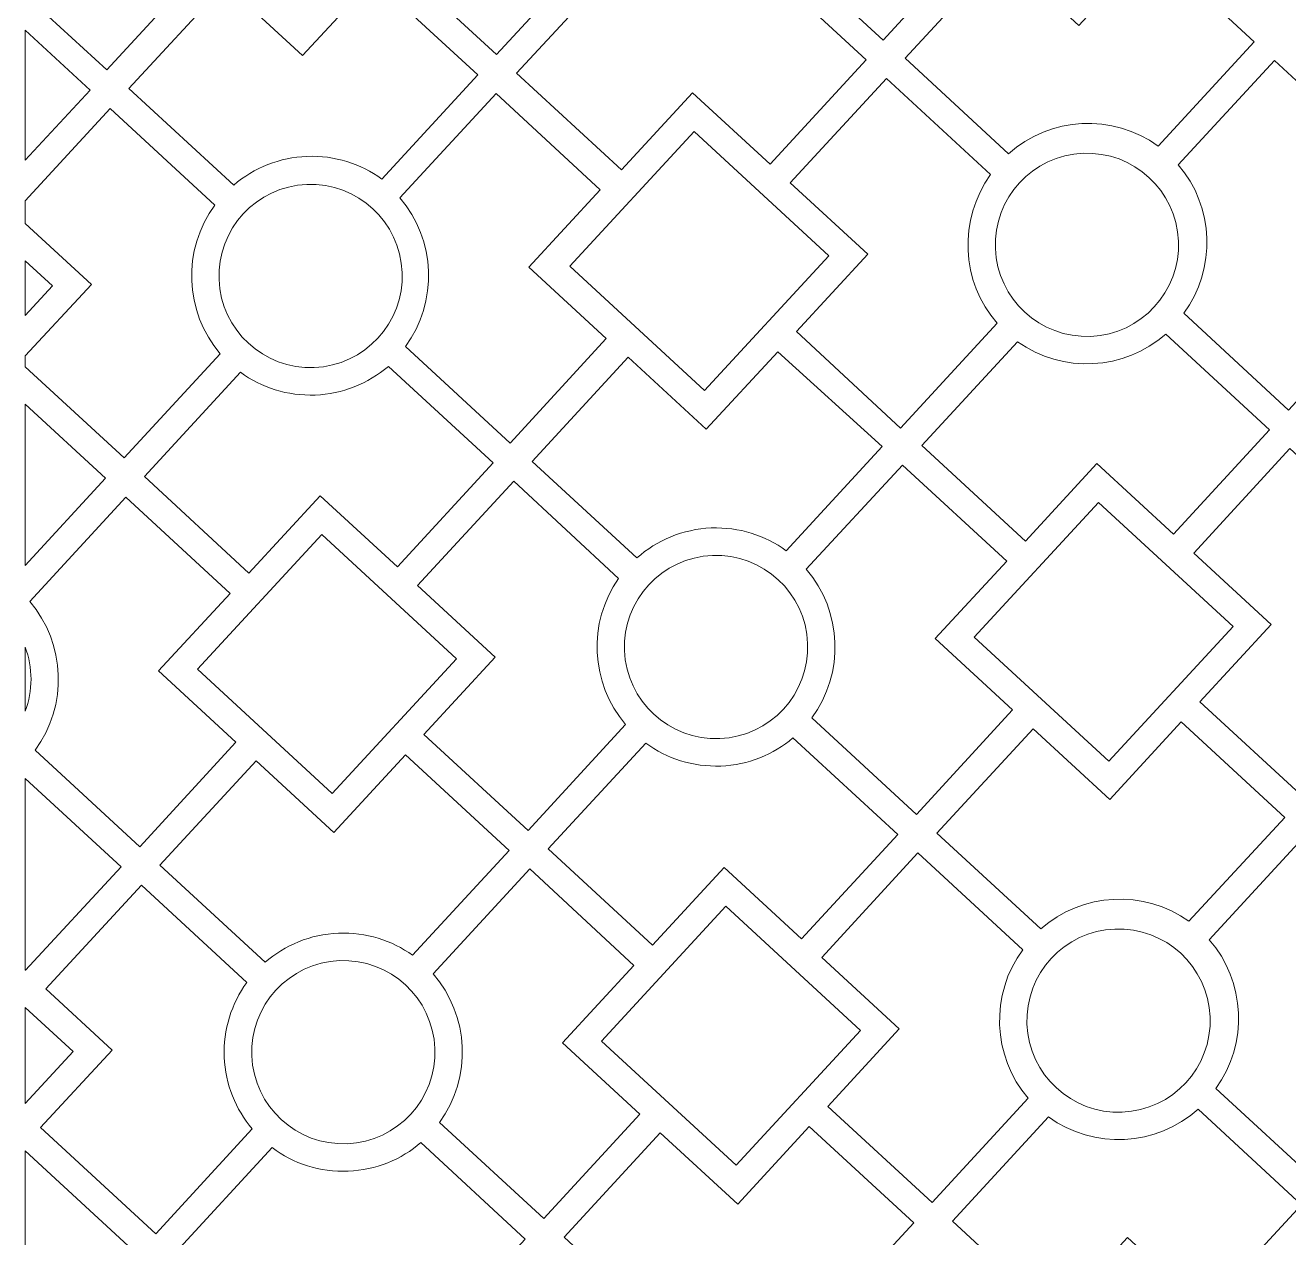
# Model space of a CAD drawing. Header units: centimetres. Extents: x -125 to 125, y -110 to 110.
# Drawn here: x 4.5 to 73.5, y -35 to 31.2 of the extents above; entities that cross this region are included whole.
import ezdxf

# ---------------------------------------------------------------- set-up
doc = ezdxf.new("R2010")
doc.units = ezdxf.units.CM
doc.header["$MEASUREMENT"] = 0
doc.layers.add('layer 1', color=7, linetype='Continuous')

msp = doc.modelspace()

# ---------------------------------------------------------------- linework, layer by layer
at = {"layer": 'layer 1', "color": 242, "lineweight": 9}
for points, knots in [([(56.58206, 36.10143), (56.58206, 36.10143), (51.34266, 30.39081), (51.34266, 30.39081), (51.34266, 30.39081), (51.34266, 30.39081), (45.62219, 35.66607), (45.62219, 35.66607), (45.62219, 35.66607), (47.42044, 38.08896), (47.2958, 41.49263), (45.3259, 43.77747), (45.3259, 43.77747), (45.3259, 43.77747), (50.57033, 49.46441), (50.57033, 49.46441), (50.57033, 49.46441), (50.57033, 49.46441), (56.25904, 44.21843), (56.25904, 44.21843), (56.25904, 44.21843), (56.25904, 44.21843), (52.36228, 39.99281), (52.36228, 39.99281), (52.36228, 39.99281), (52.36228, 39.99281), (56.58206, 36.10143), (56.58206, 36.10143)], [0, 0, 0, 0, 0.125, 0.125, 0.125, 0.125, 0.25, 0.25, 0.25, 0.25, 0.375, 0.375, 0.375, 0.375, 0.5, 0.5, 0.5, 0.5, 0.625, 0.625, 0.625, 0.625, 0.75, 0.75, 0.75, 0.75, 1, 1, 1, 1]), ([(24.23446, 42.95992), (24.23446, 42.95992), (29.47385, 48.67054), (29.47385, 48.67054), (29.47385, 48.67054), (29.47385, 48.67054), (35.19433, 43.39528), (35.19433, 43.39528), (35.19433, 43.39528), (33.39607, 40.97239), (33.52071, 37.56872), (35.49062, 35.28388), (35.49062, 35.28388), (35.49062, 35.28388), (30.24619, 29.59694), (30.24619, 29.59694), (30.24619, 29.59694), (30.24619, 29.59694), (24.55748, 34.84292), (24.55748, 34.84292), (24.55748, 34.84292), (24.55748, 34.84292), (28.45424, 39.06854), (28.45424, 39.06854), (28.45424, 39.06854), (28.45424, 39.06854), (24.23446, 42.95992), (24.23446, 42.95992)], [0, 0, 0, 0, 0.125, 0.125, 0.125, 0.125, 0.25, 0.25, 0.25, 0.25, 0.375, 0.375, 0.375, 0.375, 0.5, 0.5, 0.5, 0.5, 0.625, 0.625, 0.625, 0.625, 0.75, 0.75, 0.75, 0.75, 1, 1, 1, 1]), ([(4.53773, 32.86106), (4.53773, 32.86106), (8.98249, 28.76225), (8.98249, 28.76225), (8.98249, 28.76225), (8.98249, 28.76225), (14.22848, 34.45096), (14.22848, 34.45096), (14.22848, 34.45096), (14.22848, 34.45096), (10.00285, 38.34772), (10.00285, 38.34772), (10.00285, 38.34772), (10.00285, 38.34772), (13.89423, 42.5675), (13.89423, 42.5675), (13.89423, 42.5675), (13.89423, 42.5675), (8.21032, 47.83586), (8.21032, 47.83586), (8.21032, 47.83586), (8.21032, 47.83586), (4.53773, 43.85334), (4.53773, 43.85334), (4.53773, 43.85334), (4.53773, 43.85334), (4.53773, 32.86106), (4.53773, 32.86106)], [0, 0, 0, 0, 0.125, 0.125, 0.125, 0.125, 0.25, 0.25, 0.25, 0.25, 0.375, 0.375, 0.375, 0.375, 0.5, 0.5, 0.5, 0.5, 0.625, 0.625, 0.625, 0.625, 0.75, 0.75, 0.75, 0.75, 1, 1, 1, 1]), ([(58.18293, 24.18876), (58.18293, 24.18876), (52.53924, 29.39326), (52.53924, 29.39326), (52.53924, 29.39326), (52.53924, 29.39326), (57.79311, 35.09055), (57.79311, 35.09055), (57.79311, 35.09055), (57.79311, 35.09055), (62.02737, 31.18581), (62.02737, 31.18581), (62.02737, 31.18581), (62.02737, 31.18581), (65.97723, 35.46902), (65.97723, 35.46902), (65.97723, 35.46902), (65.97723, 35.46902), (71.58917, 30.29384), (71.58917, 30.29384), (71.58917, 30.29384), (71.58917, 30.29384), (66.34378, 24.60573), (66.34378, 24.60573), (66.34378, 24.60573), (63.88424, 26.39673), (60.4486, 26.22191), (58.18293, 24.18876)], [0, 0, 0, 0, 0.125, 0.125, 0.125, 0.125, 0.25, 0.25, 0.25, 0.25, 0.375, 0.375, 0.375, 0.375, 0.5, 0.5, 0.5, 0.5, 0.625, 0.625, 0.625, 0.625, 0.75, 0.75, 0.75, 0.75, 1, 1, 1, 1]), ([(31.34849, 28.57958), (31.34849, 28.57958), (37.0638, 23.30906), (37.0638, 23.30906), (37.0638, 23.30906), (37.0638, 23.30906), (40.94524, 27.51804), (40.94524, 27.51804), (40.94524, 27.51804), (40.94524, 27.51804), (45.17366, 23.6187), (45.17366, 23.6187), (45.17366, 23.6187), (45.17366, 23.6187), (50.41966, 29.30744), (50.41966, 29.30744), (50.41966, 29.30744), (50.41966, 29.30744), (44.70424, 34.57814), (44.70424, 34.57814), (44.70424, 34.57814), (42.57279, 32.77398), (38.88318, 32.60066), (36.59388, 34.26769), (36.59388, 34.26769), (36.59388, 34.26769), (31.34849, 28.57958), (31.34849, 28.57958)], [0, 0, 0, 0, 0.125, 0.125, 0.125, 0.125, 0.25, 0.25, 0.25, 0.25, 0.375, 0.375, 0.375, 0.375, 0.5, 0.5, 0.5, 0.5, 0.625, 0.625, 0.625, 0.625, 0.75, 0.75, 0.75, 0.75, 1, 1, 1, 1]), ([(29.22975, 28.49382), (29.22975, 28.49382), (23.98392, 22.80612), (23.98392, 22.80612), (23.98392, 22.80612), (22.8424, 23.63735), (21.42325, 24.10431), (19.9031, 24.04386), (19.9031, 24.04386), (18.4402, 23.98567), (17.02367, 23.42339), (15.90939, 22.48022), (15.90939, 22.48022), (15.90939, 22.48022), (10.19398, 27.75092), (10.19398, 27.75092), (10.19398, 27.75092), (10.19398, 27.75092), (15.43952, 33.44006), (15.43952, 33.44006), (15.43952, 33.44006), (15.43952, 33.44006), (19.66794, 29.54072), (19.66794, 29.54072), (19.66794, 29.54072), (19.66794, 29.54072), (23.54059, 33.74022), (23.54059, 33.74022), (23.54059, 33.74022), (23.54059, 33.74022), (29.22975, 28.49382), (29.22975, 28.49382)], [0, 0, 0, 0, 0.11111111, 0.11111111, 0.11111111, 0.11111111, 0.22222222, 0.22222222, 0.22222222, 0.22222222, 0.33333333, 0.33333333, 0.33333333, 0.33333333, 0.44444444, 0.44444444, 0.44444444, 0.44444444, 0.55555556, 0.55555556, 0.55555556, 0.55555556, 0.66666667, 0.66666667, 0.66666667, 0.66666667, 0.77777778, 0.77777778, 0.77777778, 0.77777778, 1, 1, 1, 1]), ([(4.53773, 23.82996), (4.53773, 23.82996), (4.53773, 30.92654), (4.53773, 30.92654), (4.53773, 30.92654), (4.53773, 30.92654), (8.07439, 27.6651), (8.07439, 27.6651), (8.07439, 27.6651), (8.07439, 27.6651), (4.53773, 23.82996), (4.53773, 23.82996)], [0, 0, 0, 0, 0.25, 0.25, 0.25, 0.25, 0.5, 0.5, 0.5, 0.5, 1, 1, 1, 1]), ([(78.7032, 15.9135), (78.7032, 15.9135), (73.46381, 10.20288), (73.46381, 10.20288), (73.46381, 10.20288), (73.46381, 10.20288), (67.74333, 15.47814), (67.74333, 15.47814), (67.74333, 15.47814), (69.54159, 17.90104), (69.41695, 21.3047), (67.44704, 23.58954), (67.44704, 23.58954), (67.44704, 23.58954), (72.69147, 29.27648), (72.69147, 29.27648), (72.69147, 29.27648), (72.69147, 29.27648), (78.38018, 24.0305), (78.38018, 24.0305), (78.38018, 24.0305), (78.38018, 24.0305), (74.48342, 19.80488), (74.48342, 19.80488), (74.48342, 19.80488), (74.48342, 19.80488), (78.7032, 15.9135), (78.7032, 15.9135)], [0, 0, 0, 0, 0.125, 0.125, 0.125, 0.125, 0.25, 0.25, 0.25, 0.25, 0.375, 0.375, 0.375, 0.375, 0.5, 0.5, 0.5, 0.5, 0.625, 0.625, 0.625, 0.625, 0.75, 0.75, 0.75, 0.75, 1, 1, 1, 1]), ([(46.61061, 14.48528), (46.61061, 14.48528), (52.29453, 9.21692), (52.29453, 9.21692), (52.29453, 9.21692), (52.29453, 9.21692), (57.5698, 14.93738), (57.5698, 14.93738), (57.5698, 14.93738), (55.58156, 17.20697), (55.43062, 20.60957), (57.20936, 23.04618), (57.20936, 23.04618), (57.20936, 23.04618), (51.52235, 28.29053), (51.52235, 28.29053), (51.52235, 28.29053), (51.52235, 28.29053), (46.27636, 22.60182), (46.27636, 22.60182), (46.27636, 22.60182), (46.27636, 22.60182), (50.50198, 18.70506), (50.50198, 18.70506), (50.50198, 18.70506), (50.50198, 18.70506), (46.61061, 14.48528), (46.61061, 14.48528)], [0, 0, 0, 0, 0.125, 0.125, 0.125, 0.125, 0.25, 0.25, 0.25, 0.25, 0.375, 0.375, 0.375, 0.375, 0.5, 0.5, 0.5, 0.5, 0.625, 0.625, 0.625, 0.625, 0.75, 0.75, 0.75, 0.75, 1, 1, 1, 1]), ([(36.23499, 14.10791), (36.23499, 14.10791), (30.9956, 8.39729), (30.9956, 8.39729), (30.9956, 8.39729), (30.9956, 8.39729), (25.27512, 13.67255), (25.27512, 13.67255), (25.27512, 13.67255), (27.07338, 16.09544), (26.94874, 19.49911), (24.97883, 21.78395), (24.97883, 21.78395), (24.97883, 21.78395), (30.22326, 27.47089), (30.22326, 27.47089), (30.22326, 27.47089), (30.22326, 27.47089), (35.91197, 22.22491), (35.91197, 22.22491), (35.91197, 22.22491), (35.91197, 22.22491), (32.01521, 17.99929), (32.01521, 17.99929), (32.01521, 17.99929), (32.01521, 17.99929), (36.23499, 14.10791), (36.23499, 14.10791)], [0, 0, 0, 0, 0.125, 0.125, 0.125, 0.125, 0.25, 0.25, 0.25, 0.25, 0.375, 0.375, 0.375, 0.375, 0.5, 0.5, 0.5, 0.5, 0.625, 0.625, 0.625, 0.625, 0.75, 0.75, 0.75, 0.75, 1, 1, 1, 1]), ([(4.53774, 12.56516), (4.53774, 12.56516), (9.93496, 7.58796), (9.93496, 7.58796), (9.93496, 7.58796), (9.93496, 7.58796), (15.17939, 13.2749), (15.17939, 13.2749), (15.17939, 13.2749), (13.20948, 15.55974), (13.08484, 18.9634), (14.8831, 21.3863), (14.8831, 21.3863), (14.8831, 21.3863), (9.16262, 26.66156), (9.16262, 26.66156), (9.16262, 26.66156), (9.16262, 26.66156), (4.53773, 21.62071), (4.53773, 21.62071), (4.53773, 21.62071), (4.53773, 21.62071), (4.53773, 20.38428), (4.53773, 20.38428), (4.53773, 20.38428), (4.53773, 20.38428), (8.14301, 17.05956), (8.14301, 17.05956), (8.14301, 17.05956), (8.14301, 17.05956), (4.53773, 13.15002), (4.53773, 13.15002), (4.53773, 13.15002), (4.53773, 13.15002), (4.53774, 12.56516), (4.53774, 12.56516)], [0, 0, 0, 0, 0.1, 0.1, 0.1, 0.1, 0.2, 0.2, 0.2, 0.2, 0.3, 0.3, 0.3, 0.3, 0.4, 0.4, 0.4, 0.4, 0.5, 0.5, 0.5, 0.5, 0.6, 0.6, 0.6, 0.6, 0.7, 0.7, 0.7, 0.7, 0.8, 0.8, 0.8, 0.8, 1, 1, 1, 1]), ([(41.03106, 25.39845), (41.03106, 25.39845), (48.3824, 18.61924), (48.3824, 18.61924), (48.3824, 18.61924), (48.3824, 18.61924), (41.60318, 11.2679), (41.60318, 11.2679), (41.60318, 11.2679), (41.60318, 11.2679), (34.25184, 18.04712), (34.25184, 18.04712), (34.25184, 18.04712), (34.25184, 18.04712), (41.03106, 25.39845), (41.03106, 25.39845)], [0, 0, 0, 0, 0.2, 0.2, 0.2, 0.2, 0.4, 0.4, 0.4, 0.4, 0.6, 0.6, 0.6, 0.6, 1, 1, 1, 1]), ([(67.45767, 19.42323), (67.57136, 16.66461), (65.42641, 14.33526), (62.66779, 14.22158), (62.66779, 14.22158), (59.90918, 14.1079), (57.57984, 16.25284), (57.46615, 19.01146), (57.46615, 19.01146), (57.35247, 21.77007), (59.49741, 24.09941), (62.25603, 24.2131), (62.25603, 24.2131), (65.01465, 24.32678), (67.34398, 22.18183), (67.45767, 19.42323)], [0, 0, 0, 0, 0.2, 0.2, 0.2, 0.2, 0.4, 0.4, 0.4, 0.4, 0.6, 0.6, 0.6, 0.6, 1, 1, 1, 1]), ([(25.10125, 17.71451), (24.99155, 20.47329), (22.66531, 22.62161), (19.90653, 22.5119), (19.90653, 22.5119), (17.14775, 22.40219), (14.99945, 20.07596), (15.10915, 17.31718), (15.10915, 17.31718), (15.21885, 14.55841), (17.54509, 12.41009), (20.30387, 12.5198), (20.30387, 12.5198), (23.06265, 12.6295), (25.21095, 14.95575), (25.10125, 17.71451)], [0, 0, 0, 0, 0.2, 0.2, 0.2, 0.2, 0.4, 0.4, 0.4, 0.4, 0.6, 0.6, 0.6, 0.6, 1, 1, 1, 1]), ([(4.53773, 15.36266), (4.53773, 15.36266), (6.02342, 16.97374), (6.02342, 16.97374), (6.02342, 16.97374), (6.02342, 16.97374), (4.53774, 18.34381), (4.53774, 18.34381), (4.53774, 18.34381), (4.53774, 18.34381), (4.53773, 15.36266), (4.53773, 15.36266)], [0, 0, 0, 0, 0.25, 0.25, 0.25, 0.25, 0.5, 0.5, 0.5, 0.5, 1, 1, 1, 1]), ([(63.00243, 7.28259), (63.00243, 7.28259), (59.10326, 3.05435), (59.10326, 3.05435), (59.10326, 3.05435), (59.10326, 3.05435), (53.45517, 8.26288), (53.45517, 8.26288), (53.45517, 8.26288), (53.45517, 8.26288), (58.68118, 13.93001), (58.68118, 13.93001), (58.68118, 13.93001), (61.12369, 12.18076), (64.50907, 12.35318), (66.7618, 14.34295), (66.7618, 14.34295), (66.7618, 14.34295), (72.43245, 9.11352), (72.43245, 9.11352), (72.43245, 9.11352), (72.43245, 9.11352), (67.18634, 3.42465), (67.18634, 3.42465), (67.18634, 3.42465), (67.18634, 3.42465), (63.00243, 7.28259), (63.00243, 7.28259)], [0, 0, 0, 0, 0.125, 0.125, 0.125, 0.125, 0.25, 0.25, 0.25, 0.25, 0.375, 0.375, 0.375, 0.375, 0.5, 0.5, 0.5, 0.5, 0.625, 0.625, 0.625, 0.625, 0.75, 0.75, 0.75, 0.75, 1, 1, 1, 1]), ([(51.29536, 8.21499), (51.29536, 8.21499), (46.04997, 2.52688), (46.04997, 2.52688), (46.04997, 2.52688), (44.90846, 3.35811), (43.48931, 3.82507), (41.96916, 3.76461), (41.96916, 3.76461), (40.40586, 3.70244), (38.99337, 3.09285), (37.90903, 2.12777), (37.90903, 2.12777), (37.90903, 2.12777), (32.19217, 7.39974), (32.19217, 7.39974), (32.19217, 7.39974), (32.19217, 7.39974), (37.4281, 13.07759), (37.4281, 13.07759), (37.4281, 13.07759), (37.4281, 13.07759), (41.689, 9.14831), (41.689, 9.14831), (41.689, 9.14831), (41.689, 9.14831), (45.59373, 13.38259), (45.59373, 13.38259), (45.59373, 13.38259), (45.59373, 13.38259), (51.29536, 8.21499), (51.29536, 8.21499)], [0, 0, 0, 0, 0.11111111, 0.11111111, 0.11111111, 0.11111111, 0.22222222, 0.22222222, 0.22222222, 0.22222222, 0.33333333, 0.33333333, 0.33333333, 0.33333333, 0.44444444, 0.44444444, 0.44444444, 0.44444444, 0.55555556, 0.55555556, 0.55555556, 0.55555556, 0.66666667, 0.66666667, 0.66666667, 0.66666667, 0.77777778, 0.77777778, 0.77777778, 0.77777778, 1, 1, 1, 1]), ([(24.35718, 12.58462), (24.35718, 12.58462), (30.07259, 7.31392), (30.07259, 7.31392), (30.07259, 7.31392), (30.07259, 7.31392), (24.84034, 1.64012), (24.84034, 1.64012), (24.84034, 1.64012), (24.84034, 1.64012), (20.6273, 5.52528), (20.6273, 5.52528), (20.6273, 5.52528), (20.6273, 5.52528), (16.72796, 1.29686), (16.72796, 1.29686), (16.72796, 1.29686), (16.72796, 1.29686), (11.03726, 6.5706), (11.03726, 6.5706), (11.03726, 6.5706), (11.03726, 6.5706), (16.28265, 12.25871), (16.28265, 12.25871), (16.28265, 12.25871), (17.42416, 11.42748), (18.84331, 10.96052), (20.36346, 11.02098), (20.36346, 11.02098), (21.82632, 11.07916), (23.24293, 11.64148), (24.35718, 12.58462)], [0, 0, 0, 0, 0.11111111, 0.11111111, 0.11111111, 0.11111111, 0.22222222, 0.22222222, 0.22222222, 0.22222222, 0.33333333, 0.33333333, 0.33333333, 0.33333333, 0.44444444, 0.44444444, 0.44444444, 0.44444444, 0.55555556, 0.55555556, 0.55555556, 0.55555556, 0.66666667, 0.66666667, 0.66666667, 0.66666667, 0.77777778, 0.77777778, 0.77777778, 0.77777778, 1, 1, 1, 1]), ([(4.53773, 1.71001), (4.53773, 1.71001), (4.53773, 10.5247), (4.53773, 10.5247), (4.53773, 10.5247), (4.53773, 10.5247), (8.91852, 6.48484), (8.91852, 6.48484), (8.91852, 6.48484), (8.91852, 6.48484), (4.53773, 1.71001), (4.53773, 1.71001)], [0, 0, 0, 0, 0.25, 0.25, 0.25, 0.25, 0.5, 0.5, 0.5, 0.5, 1, 1, 1, 1]), ([(68.29972, 2.39756), (68.29972, 2.39756), (73.53911, 8.10819), (73.53911, 8.10819), (73.53911, 8.10819), (73.53911, 8.10819), (79.25958, 2.83292), (79.25958, 2.83292), (79.25958, 2.83292), (77.46133, 0.41003), (77.58597, -2.99363), (79.55588, -5.27847), (79.55588, -5.27847), (79.55588, -5.27847), (74.31145, -10.96541), (74.31145, -10.96541), (74.31145, -10.96541), (74.31145, -10.96541), (68.62273, -5.71943), (68.62273, -5.71943), (68.62273, -5.71943), (68.62273, -5.71943), (72.5195, -1.49381), (72.5195, -1.49381), (72.5195, -1.49381), (72.5195, -1.49381), (68.29972, 2.39756), (68.29972, 2.39756)], [0, 0, 0, 0, 0.125, 0.125, 0.125, 0.125, 0.25, 0.25, 0.25, 0.25, 0.375, 0.375, 0.375, 0.375, 0.5, 0.5, 0.5, 0.5, 0.625, 0.625, 0.625, 0.625, 0.75, 0.75, 0.75, 0.75, 1, 1, 1, 1]), ([(58.40939, -6.16534), (58.40939, -6.16534), (53.17, -11.87597), (53.17, -11.87597), (53.17, -11.87597), (53.17, -11.87597), (47.44953, -6.6007), (47.44953, -6.6007), (47.44953, -6.6007), (49.24778, -4.17781), (49.12314, -0.77415), (47.15323, 1.51069), (47.15323, 1.51069), (47.15323, 1.51069), (52.39766, 7.19763), (52.39766, 7.19763), (52.39766, 7.19763), (52.39766, 7.19763), (58.08638, 1.95165), (58.08638, 1.95165), (58.08638, 1.95165), (58.08638, 1.95165), (54.18961, -2.27397), (54.18961, -2.27397), (54.18961, -2.27397), (54.18961, -2.27397), (58.40939, -6.16534), (58.40939, -6.16534)], [0, 0, 0, 0, 0.125, 0.125, 0.125, 0.125, 0.25, 0.25, 0.25, 0.25, 0.375, 0.375, 0.375, 0.375, 0.5, 0.5, 0.5, 0.5, 0.625, 0.625, 0.625, 0.625, 0.75, 0.75, 0.75, 0.75, 1, 1, 1, 1]), ([(26.29231, -7.50784), (26.29231, -7.50784), (30.18404, -3.2877), (30.18404, -3.2877), (30.18404, -3.2877), (30.18404, -3.2877), (25.94304, 0.62324), (25.94304, 0.62324), (25.94304, 0.62324), (25.94304, 0.62324), (31.18864, 6.3115), (31.18864, 6.3115), (31.18864, 6.3115), (31.18864, 6.3115), (36.91202, 1.01101), (36.91202, 1.01101), (36.91202, 1.01101), (35.21149, -1.40103), (35.36857, -4.71789), (37.29071, -6.95876), (37.29071, -6.95876), (37.29071, -6.95876), (31.97477, -12.74804), (31.97477, -12.74804), (31.97477, -12.74804), (31.97477, -12.74804), (26.29231, -7.50784), (26.29231, -7.50784)], [0, 0, 0, 0, 0.125, 0.125, 0.125, 0.125, 0.25, 0.25, 0.25, 0.25, 0.375, 0.375, 0.375, 0.375, 0.5, 0.5, 0.5, 0.5, 0.625, 0.625, 0.625, 0.625, 0.75, 0.75, 0.75, 0.75, 1, 1, 1, 1]), ([(16.03409, -7.92283), (16.03409, -7.92283), (10.7947, -13.63346), (10.7947, -13.63346), (10.7947, -13.63346), (10.7947, -13.63346), (5.07422, -8.35819), (5.07422, -8.35819), (5.07422, -8.35819), (6.87248, -5.9353), (6.74784, -2.53164), (4.77793, -0.2468), (4.77793, -0.2468), (4.77793, -0.2468), (10.02236, 5.44014), (10.02236, 5.44014), (10.02236, 5.44014), (10.02236, 5.44014), (15.71108, 0.19416), (15.71108, 0.19416), (15.71108, 0.19416), (15.71108, 0.19416), (11.81431, -4.03146), (11.81431, -4.03146), (11.81431, -4.03146), (11.81431, -4.03146), (16.03409, -7.92283), (16.03409, -7.92283)], [0, 0, 0, 0, 0.125, 0.125, 0.125, 0.125, 0.25, 0.25, 0.25, 0.25, 0.375, 0.375, 0.375, 0.375, 0.5, 0.5, 0.5, 0.5, 0.625, 0.625, 0.625, 0.625, 0.75, 0.75, 0.75, 0.75, 1, 1, 1, 1]), ([(63.08842, 5.16318), (63.08842, 5.16318), (56.3092, -2.18815), (56.3092, -2.18815), (56.3092, -2.18815), (56.3092, -2.18815), (63.66054, -8.96737), (63.66054, -8.96737), (63.66054, -8.96737), (63.66054, -8.96737), (70.43976, -1.61603), (70.43976, -1.61603), (70.43976, -1.61603), (70.43976, -1.61603), (63.08842, 5.16318), (63.08842, 5.16318)], [0, 0, 0, 0, 0.2, 0.2, 0.2, 0.2, 0.4, 0.4, 0.4, 0.4, 0.6, 0.6, 0.6, 0.6, 1, 1, 1, 1]), ([(20.71312, 3.40569), (20.71312, 3.40569), (13.9339, -3.94564), (13.9339, -3.94564), (13.9339, -3.94564), (13.9339, -3.94564), (21.28524, -10.72486), (21.28524, -10.72486), (21.28524, -10.72486), (21.28524, -10.72486), (28.06446, -3.37352), (28.06446, -3.37352), (28.06446, -3.37352), (28.06446, -3.37352), (20.71312, 3.40569), (20.71312, 3.40569)], [0, 0, 0, 0, 0.2, 0.2, 0.2, 0.2, 0.4, 0.4, 0.4, 0.4, 0.6, 0.6, 0.6, 0.6, 1, 1, 1, 1]), ([(37.23137, -2.92892), (37.34107, -5.6877), (39.66731, -7.83602), (42.42609, -7.72631), (42.42609, -7.72631), (45.18487, -7.6166), (47.33317, -5.29037), (47.22347, -2.53159), (47.22347, -2.53159), (47.11377, 0.22718), (44.78753, 2.37549), (42.02875, 2.2658), (42.02875, 2.2658), (39.26997, 2.15609), (37.12167, -0.17016), (37.23137, -2.92892)], [0, 0, 0, 0, 0.2, 0.2, 0.2, 0.2, 0.4, 0.4, 0.4, 0.4, 0.6, 0.6, 0.6, 0.6, 1, 1, 1, 1]), ([(4.53774, -6.23606), (4.95642, -5.11577), (4.95545, -3.85878), (4.53774, -2.73914), (4.53774, -2.73914), (4.53774, -2.73914), (4.53774, -6.23606), (4.53774, -6.23606)], [0, 0, 0, 0, 0.33333333, 0.33333333, 0.33333333, 0.33333333, 1, 1, 1, 1]), ([(59.94721, -18.11062), (59.94721, -18.11062), (54.27666, -12.8813), (54.27666, -12.8813), (54.27666, -12.8813), (54.27666, -12.8813), (59.52295, -7.19224), (59.52295, -7.19224), (59.52295, -7.19224), (59.52295, -7.19224), (63.70651, -11.05055), (63.70651, -11.05055), (63.70651, -11.05055), (63.70651, -11.05055), (67.60585, -6.82213), (67.60585, -6.82213), (67.60585, -6.82213), (67.60585, -6.82213), (73.25394, -12.03066), (73.25394, -12.03066), (73.25394, -12.03066), (73.25394, -12.03066), (68.02793, -17.69779), (68.02793, -17.69779), (68.02793, -17.69779), (65.58551, -15.9486), (62.1999, -16.12087), (59.94721, -18.11062)], [0, 0, 0, 0, 0.125, 0.125, 0.125, 0.125, 0.25, 0.25, 0.25, 0.25, 0.375, 0.375, 0.375, 0.375, 0.5, 0.5, 0.5, 0.5, 0.625, 0.625, 0.625, 0.625, 0.75, 0.75, 0.75, 0.75, 1, 1, 1, 1]), ([(38.38911, -7.97589), (38.38911, -7.97589), (33.063, -13.75159), (33.063, -13.75159), (33.063, -13.75159), (33.063, -13.75159), (38.75663, -19.00214), (38.75663, -19.00214), (38.75663, -19.00214), (38.75663, -19.00214), (42.66894, -14.75967), (42.66894, -14.75967), (42.66894, -14.75967), (42.66894, -14.75967), (46.88478, -18.66257), (46.88478, -18.66257), (46.88478, -18.66257), (46.88478, -18.66257), (52.13865, -12.96533), (52.13865, -12.96533), (52.13865, -12.96533), (52.13865, -12.96533), (46.42323, -7.69463), (46.42323, -7.69463), (46.42323, -7.69463), (45.35599, -8.59798), (43.9907, -9.16527), (42.48568, -9.22513), (42.48568, -9.22513), (40.95852, -9.28587), (39.5333, -8.81433), (38.38911, -7.97589)], [0, 0, 0, 0, 0.11111111, 0.11111111, 0.11111111, 0.11111111, 0.22222222, 0.22222222, 0.22222222, 0.22222222, 0.33333333, 0.33333333, 0.33333333, 0.33333333, 0.44444444, 0.44444444, 0.44444444, 0.44444444, 0.55555556, 0.55555556, 0.55555556, 0.55555556, 0.66666667, 0.66666667, 0.66666667, 0.66666667, 0.77777778, 0.77777778, 0.77777778, 0.77777778, 1, 1, 1, 1]), ([(25.27545, -8.61055), (25.27545, -8.61055), (21.37106, -12.84445), (21.37106, -12.84445), (21.37106, -12.84445), (21.37106, -12.84445), (17.13679, -8.93971), (17.13679, -8.93971), (17.13679, -8.93971), (17.13679, -8.93971), (11.88293, -14.637), (11.88293, -14.637), (11.88293, -14.637), (11.88293, -14.637), (17.62769, -19.93469), (17.62769, -19.93469), (17.62769, -19.93469), (18.70238, -18.99919), (20.09043, -18.40896), (21.62442, -18.34575), (21.62442, -18.34575), (23.12935, -18.28374), (24.53604, -18.73879), (25.67281, -19.55291), (25.67281, -19.55291), (25.67281, -19.55291), (30.94341, -13.83741), (30.94341, -13.83741), (30.94341, -13.83741), (30.94341, -13.83741), (25.27545, -8.61055), (25.27545, -8.61055)], [0, 0, 0, 0, 0.11111111, 0.11111111, 0.11111111, 0.11111111, 0.22222222, 0.22222222, 0.22222222, 0.22222222, 0.33333333, 0.33333333, 0.33333333, 0.33333333, 0.44444444, 0.44444444, 0.44444444, 0.44444444, 0.55555556, 0.55555556, 0.55555556, 0.55555556, 0.66666667, 0.66666667, 0.66666667, 0.66666667, 0.77777778, 0.77777778, 0.77777778, 0.77777778, 1, 1, 1, 1]), ([(4.53774, -20.35718), (4.53774, -20.35718), (4.5538, -20.372), (4.5538, -20.372), (4.5538, -20.372), (4.5538, -20.372), (9.76335, -14.72282), (9.76335, -14.72282), (9.76335, -14.72282), (9.76335, -14.72282), (4.53773, -9.9038), (4.53773, -9.9038), (4.53773, -9.9038), (4.53773, -9.9038), (4.53774, -20.35718), (4.53774, -20.35718)], [0, 0, 0, 0, 0.2, 0.2, 0.2, 0.2, 0.4, 0.4, 0.4, 0.4, 0.6, 0.6, 0.6, 0.6, 1, 1, 1, 1]), ([(80.0985, -18.25306), (80.0985, -18.25306), (74.41458, -12.9847), (74.41458, -12.9847), (74.41458, -12.9847), (74.41458, -12.9847), (69.13931, -18.70516), (69.13931, -18.70516), (69.13931, -18.70516), (71.12755, -20.97475), (71.27849, -24.37735), (69.49975, -26.81396), (69.49975, -26.81396), (69.49975, -26.81396), (75.18676, -32.05831), (75.18676, -32.05831), (75.18676, -32.05831), (75.18676, -32.05831), (80.43275, -26.3696), (80.43275, -26.3696), (80.43275, -26.3696), (80.43275, -26.3696), (76.20713, -22.47284), (76.20713, -22.47284), (76.20713, -22.47284), (76.20713, -22.47284), (80.0985, -18.25306), (80.0985, -18.25306)], [0, 0, 0, 0, 0.125, 0.125, 0.125, 0.125, 0.25, 0.25, 0.25, 0.25, 0.375, 0.375, 0.375, 0.375, 0.5, 0.5, 0.5, 0.5, 0.625, 0.625, 0.625, 0.625, 0.75, 0.75, 0.75, 0.75, 1, 1, 1, 1]), ([(48.00591, -19.68128), (48.00591, -19.68128), (53.2453, -13.97066), (53.2453, -13.97066), (53.2453, -13.97066), (53.2453, -13.97066), (58.96578, -19.24592), (58.96578, -19.24592), (58.96578, -19.24592), (57.16752, -21.66882), (57.29216, -25.07248), (59.26207, -27.35732), (59.26207, -27.35732), (59.26207, -27.35732), (54.01764, -33.04426), (54.01764, -33.04426), (54.01764, -33.04426), (54.01764, -33.04426), (48.32893, -27.79828), (48.32893, -27.79828), (48.32893, -27.79828), (48.32893, -27.79828), (52.22569, -23.57266), (52.22569, -23.57266), (52.22569, -23.57266), (52.22569, -23.57266), (48.00591, -19.68128), (48.00591, -19.68128)], [0, 0, 0, 0, 0.125, 0.125, 0.125, 0.125, 0.25, 0.25, 0.25, 0.25, 0.375, 0.375, 0.375, 0.375, 0.5, 0.5, 0.5, 0.5, 0.625, 0.625, 0.625, 0.625, 0.75, 0.75, 0.75, 0.75, 1, 1, 1, 1]), ([(37.74338, -20.10818), (37.74338, -20.10818), (32.05946, -14.83982), (32.05946, -14.83982), (32.05946, -14.83982), (32.05946, -14.83982), (26.78418, -20.56028), (26.78418, -20.56028), (26.78418, -20.56028), (28.77243, -22.82987), (28.92337, -26.23247), (27.14462, -28.66908), (27.14462, -28.66908), (27.14462, -28.66908), (32.83164, -33.91342), (32.83164, -33.91342), (32.83164, -33.91342), (32.83164, -33.91342), (38.07763, -28.22472), (38.07763, -28.22472), (38.07763, -28.22472), (38.07763, -28.22472), (33.852, -24.32796), (33.852, -24.32796), (33.852, -24.32796), (33.852, -24.32796), (37.74338, -20.10818), (37.74338, -20.10818)], [0, 0, 0, 0, 0.125, 0.125, 0.125, 0.125, 0.25, 0.25, 0.25, 0.25, 0.375, 0.375, 0.375, 0.375, 0.5, 0.5, 0.5, 0.5, 0.625, 0.625, 0.625, 0.625, 0.75, 0.75, 0.75, 0.75, 1, 1, 1, 1]), ([(5.37073, -28.94963), (5.37073, -28.94963), (11.65706, -34.74671), (11.65706, -34.74671), (11.65706, -34.74671), (11.65706, -34.74671), (16.91485, -29.02081), (16.91485, -29.02081), (16.91485, -29.02081), (16.02095, -27.95821), (15.45915, -26.60231), (15.39759, -25.10789), (15.39759, -25.10789), (15.33523, -23.59451), (15.79575, -22.18046), (16.61849, -21.04035), (16.61849, -21.04035), (16.61849, -21.04035), (10.87939, -15.72524), (10.87939, -15.72524), (10.87939, -15.72524), (10.87939, -15.72524), (5.65651, -21.3889), (5.65651, -21.3889), (5.65651, -21.3889), (5.65651, -21.3889), (9.27007, -24.72123), (9.27007, -24.72123), (9.27007, -24.72123), (9.27007, -24.72123), (5.37073, -28.94963), (5.37073, -28.94963)], [0, 0, 0, 0, 0.11111111, 0.11111111, 0.11111111, 0.11111111, 0.22222222, 0.22222222, 0.22222222, 0.22222222, 0.33333333, 0.33333333, 0.33333333, 0.33333333, 0.44444444, 0.44444444, 0.44444444, 0.44444444, 0.55555556, 0.55555556, 0.55555556, 0.55555556, 0.66666667, 0.66666667, 0.66666667, 0.66666667, 0.77777778, 0.77777778, 0.77777778, 0.77777778, 1, 1, 1, 1]), ([(43.32689, -31.00981), (43.32689, -31.00981), (50.10611, -23.65848), (50.10611, -23.65848), (50.10611, -23.65848), (50.10611, -23.65848), (42.75476, -16.87926), (42.75476, -16.87926), (42.75476, -16.87926), (42.75476, -16.87926), (35.97554, -24.2306), (35.97554, -24.2306), (35.97554, -24.2306), (35.97554, -24.2306), (43.32689, -31.00981), (43.32689, -31.00981)], [0, 0, 0, 0, 0.2, 0.2, 0.2, 0.2, 0.4, 0.4, 0.4, 0.4, 0.6, 0.6, 0.6, 0.6, 1, 1, 1, 1]), ([(69.18394, -22.91771), (69.07423, -20.15893), (66.74799, -18.01061), (63.98921, -18.12032), (63.98921, -18.12032), (61.23043, -18.23003), (59.08213, -20.55626), (59.19183, -23.31504), (59.19183, -23.31504), (59.30154, -26.07381), (61.62777, -28.22212), (64.38655, -28.11242), (64.38655, -28.11242), (67.14533, -28.00272), (69.29363, -25.67647), (69.18394, -22.91771)], [0, 0, 0, 0, 0.2, 0.2, 0.2, 0.2, 0.4, 0.4, 0.4, 0.4, 0.6, 0.6, 0.6, 0.6, 1, 1, 1, 1]), ([(16.89632, -25.04613), (16.78263, -22.28751), (18.92757, -19.95816), (21.68619, -19.84448), (21.68619, -19.84448), (24.44481, -19.73079), (26.77414, -21.87574), (26.88784, -24.63435), (26.88784, -24.63435), (27.00152, -27.39296), (24.85658, -29.72231), (22.09796, -29.836), (22.09796, -29.836), (19.33934, -29.94968), (17.01001, -27.80473), (16.89632, -25.04613)], [0, 0, 0, 0, 0.2, 0.2, 0.2, 0.2, 0.4, 0.4, 0.4, 0.4, 0.6, 0.6, 0.6, 0.6, 1, 1, 1, 1]), ([(4.53773, -27.64031), (4.53773, -27.64031), (7.15049, -24.80704), (7.15049, -24.80704), (7.15049, -24.80704), (7.15049, -24.80704), (4.53773, -22.39763), (4.53773, -22.39763), (4.53773, -22.39763), (4.53773, -22.39763), (4.53773, -27.64031), (4.53773, -27.64031)], [0, 0, 0, 0, 0.25, 0.25, 0.25, 0.25, 0.5, 0.5, 0.5, 0.5, 1, 1, 1, 1]), ([(60.73188, -39.23679), (60.73188, -39.23679), (55.11994, -34.06162), (55.11994, -34.06162), (55.11994, -34.06162), (55.11994, -34.06162), (60.36533, -28.37351), (60.36533, -28.37351), (60.36533, -28.37351), (62.8249, -30.16453), (66.26057, -29.98965), (68.52625, -27.95649), (68.52625, -27.95649), (68.52625, -27.95649), (74.16987, -33.16104), (74.16987, -33.16104), (74.16987, -33.16104), (74.16987, -33.16104), (68.916, -38.85833), (68.916, -38.85833), (68.916, -38.85833), (68.916, -38.85833), (64.68174, -34.95359), (64.68174, -34.95359), (64.68174, -34.95359), (64.68174, -34.95359), (60.73188, -39.23679), (60.73188, -39.23679)], [0, 0, 0, 0, 0.125, 0.125, 0.125, 0.125, 0.25, 0.25, 0.25, 0.25, 0.375, 0.375, 0.375, 0.375, 0.5, 0.5, 0.5, 0.5, 0.625, 0.625, 0.625, 0.625, 0.75, 0.75, 0.75, 0.75, 1, 1, 1, 1]), ([(47.31565, -28.9043), (47.31565, -28.9043), (53.01568, -34.16073), (53.01568, -34.16073), (53.01568, -34.16073), (53.01568, -34.16073), (47.77029, -39.84884), (47.77029, -39.84884), (47.77029, -39.84884), (45.32932, -38.07137), (41.90846, -38.23758), (39.62269, -40.20356), (39.62269, -40.20356), (39.62269, -40.20356), (33.93393, -34.93076), (33.93393, -34.93076), (33.93393, -34.93076), (33.93393, -34.93076), (39.18033, -29.2416), (39.18033, -29.2416), (39.18033, -29.2416), (39.18033, -29.2416), (43.40875, -33.14094), (43.40875, -33.14094), (43.40875, -33.14094), (43.40875, -33.14094), (47.31565, -28.9043), (47.31565, -28.9043)], [0, 0, 0, 0, 0.125, 0.125, 0.125, 0.125, 0.25, 0.25, 0.25, 0.25, 0.375, 0.375, 0.375, 0.375, 0.5, 0.5, 0.5, 0.5, 0.625, 0.625, 0.625, 0.625, 0.75, 0.75, 0.75, 0.75, 1, 1, 1, 1]), ([(4.53773, -41.05273), (4.82285, -41.19912), (5.09599, -41.36602), (5.3551, -41.55158), (5.3551, -41.55158), (5.3551, -41.55158), (10.6257, -35.83607), (10.6257, -35.83607), (10.6257, -35.83607), (10.6257, -35.83607), (4.53773, -30.2219), (4.53773, -30.2219), (4.53773, -30.2219), (4.53773, -30.2219), (4.53773, -41.05273), (4.53773, -41.05273)], [0, 0, 0, 0, 0.2, 0.2, 0.2, 0.2, 0.4, 0.4, 0.4, 0.4, 0.6, 0.6, 0.6, 0.6, 1, 1, 1, 1]), ([(18.00319, -30.04857), (19.15831, -30.91221), (20.60672, -31.39872), (22.15973, -31.33473), (22.15973, -31.33473), (23.67979, -31.27209), (25.05655, -30.69193), (26.12712, -29.77113), (26.12712, -29.77113), (26.12712, -29.77113), (31.81588, -35.04393), (31.81588, -35.04393), (31.81588, -35.04393), (31.81588, -35.04393), (26.60416, -40.69547), (26.60416, -40.69547), (26.60416, -40.69547), (26.60416, -40.69547), (22.34727, -36.76988), (22.34727, -36.76988), (22.34727, -36.76988), (22.34727, -36.76988), (18.44255, -41.00415), (18.44255, -41.00415), (18.44255, -41.00415), (18.44255, -41.00415), (12.74529, -35.75025), (12.74529, -35.75025), (12.74529, -35.75025), (12.74529, -35.75025), (18.00319, -30.04857), (18.00319, -30.04857)], [0, 0, 0, 0, 0.11111111, 0.11111111, 0.11111111, 0.11111111, 0.22222222, 0.22222222, 0.22222222, 0.22222222, 0.33333333, 0.33333333, 0.33333333, 0.33333333, 0.44444444, 0.44444444, 0.44444444, 0.44444444, 0.55555556, 0.55555556, 0.55555556, 0.55555556, 0.66666667, 0.66666667, 0.66666667, 0.66666667, 0.77777778, 0.77777778, 0.77777778, 0.77777778, 1, 1, 1, 1]), ([(70.4862, -48.01952), (70.4862, -48.01952), (76.13878, -53.23219), (76.13878, -53.23219), (76.13878, -53.23219), (76.13878, -53.23219), (81.38321, -47.54525), (81.38321, -47.54525), (81.38321, -47.54525), (79.41331, -45.26041), (79.28867, -41.85674), (81.08692, -39.43385), (81.08692, -39.43385), (81.08692, -39.43385), (75.36645, -34.15859), (75.36645, -34.15859), (75.36645, -34.15859), (75.36645, -34.15859), (70.12705, -39.86921), (70.12705, -39.86921), (70.12705, -39.86921), (70.12705, -39.86921), (74.34683, -43.76059), (74.34683, -43.76059), (74.34683, -43.76059), (74.34683, -43.76059), (70.4862, -48.01952), (70.4862, -48.01952)], [0, 0, 0, 0, 0.125, 0.125, 0.125, 0.125, 0.25, 0.25, 0.25, 0.25, 0.375, 0.375, 0.375, 0.375, 0.5, 0.5, 0.5, 0.5, 0.625, 0.625, 0.625, 0.625, 0.75, 0.75, 0.75, 0.75, 1, 1, 1, 1])]:
    msp.add_open_spline(points, degree=3, knots=knots, dxfattribs=at)

doc.saveas('drawing.dxf')
